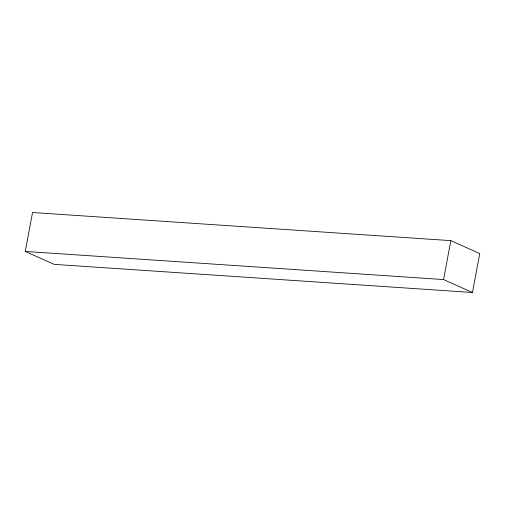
<?xml version="1.0" encoding="UTF-8"?>
<svg xmlns="http://www.w3.org/2000/svg" width="505" height="505" viewBox="0 0 505 505"><rect width="100%" height="100%" fill="white"/><g stroke="black" fill="none" stroke-linecap="round" stroke-linejoin="round"><path stroke-width="0.76" d="M25.25 251.439L32.535 212.51L450.832 240.639L479.75 253.56L472.465 292.49L54.168 264.361L25.25 251.439L443.548 279.562L472.465 292.49M443.548 279.562L450.832 240.639"/></g></svg>
